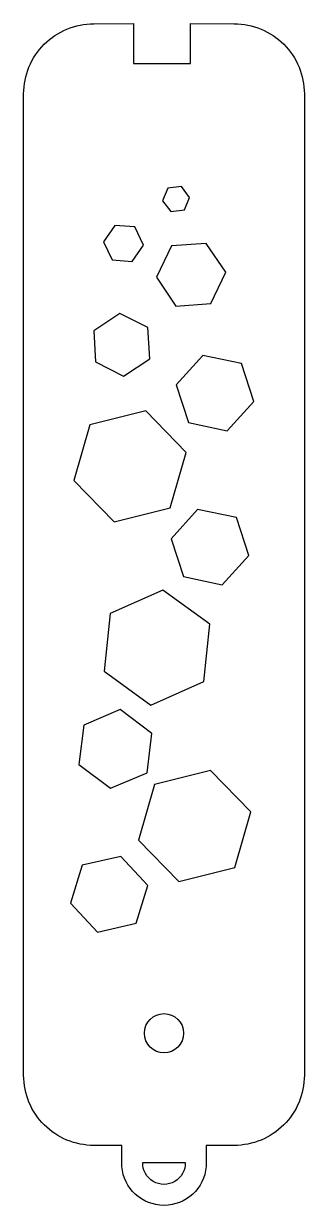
# Model space of a CAD drawing. Header units: millimetres. Extents: x -15 to 5, y -19.3 to 65.
import ezdxf

# ---------------------------------------------------------------- set-up
doc = ezdxf.new("R2010")
doc.units = ezdxf.units.MM
doc.layers.get('0').update_dxf_attribs({"linetype": 'CONTINUOUS'})

msp = doc.modelspace()

# ---------------------------------------------------------------- linework, layer by layer
for points in [[(0, 65, -0.414214), (5, 60), (5, -10, -0.414214), (0, -15), (-2, -15), (-2, -16.5, -0.924978), (-8, -16.5), (-8, -15), (-10, -15, -0.414214), (-15, -10), (-15, 60, -0.414214), (-10, 65), (-7.178, 65.009), (-7.178, 62.173), (-3.101, 62.173), (-3.101, 65.009)], [(-3.482, -16.222, -1.026126), (-6.518, -16.222)]]:
    msp.add_lwpolyline(points, format="xyb", close=True)
for points in [[(-4.511, 51.601), (-3.549, 51.723), (-3.174, 52.616), (-3.76, 53.388), (-4.722, 53.267), (-5.097, 52.373)], [(-6.465, 49.216), (-7.074, 50.506), (-8.495, 50.623), (-9.308, 49.451), (-8.699, 48.161), (-7.277, 48.044)], [(-4.15, 44.862), (-1.673, 45.042), (-0.591, 47.278), (-1.986, 49.332), (-4.463, 49.151), (-5.545, 46.916)], [(-9.877, 40.876), (-7.877, 39.876), (-6.011, 41.109), (-6.145, 43.341), (-8.145, 44.341), (-10.011, 43.109)], [(-4.133, 39.244), (-3.259, 36.554), (-0.492, 35.966), (1.4, 38.068), (0.526, 40.758), (-2.241, 41.346)], [(-4.556, 30.469), (-3.422, 34.433), (-6.288, 37.397), (-10.288, 36.397), (-11.422, 32.433), (-8.556, 29.469)], [(0.164, 29.776), (-2.602, 30.364), (-4.495, 28.262), (-3.621, 25.572), (-0.854, 24.984), (1.038, 27.086)], [(-2.166, 18.084), (-1.738, 22.185), (-5.075, 24.606), (-8.841, 22.927), (-9.269, 18.826), (-5.932, 16.404)], [(-8.808, 10.472), (-6.204, 11.577), (-5.86, 14.385), (-8.119, 16.087), (-10.722, 14.982), (-11.067, 12.174)], [(-3.954, 3.817), (0.046, 4.817), (1.18, 8.781), (-1.686, 11.745), (-5.686, 10.745), (-6.82, 6.781)], [(-6.981, 0.845), (-6.154, 3.549), (-8.083, 5.618), (-10.839, 4.982), (-11.666, 2.277), (-9.737, 0.208)]]:
    msp.add_lwpolyline(points, close=True)
msp.add_circle((-5, -7), 1.4)

doc.saveas('drawing.dxf')
